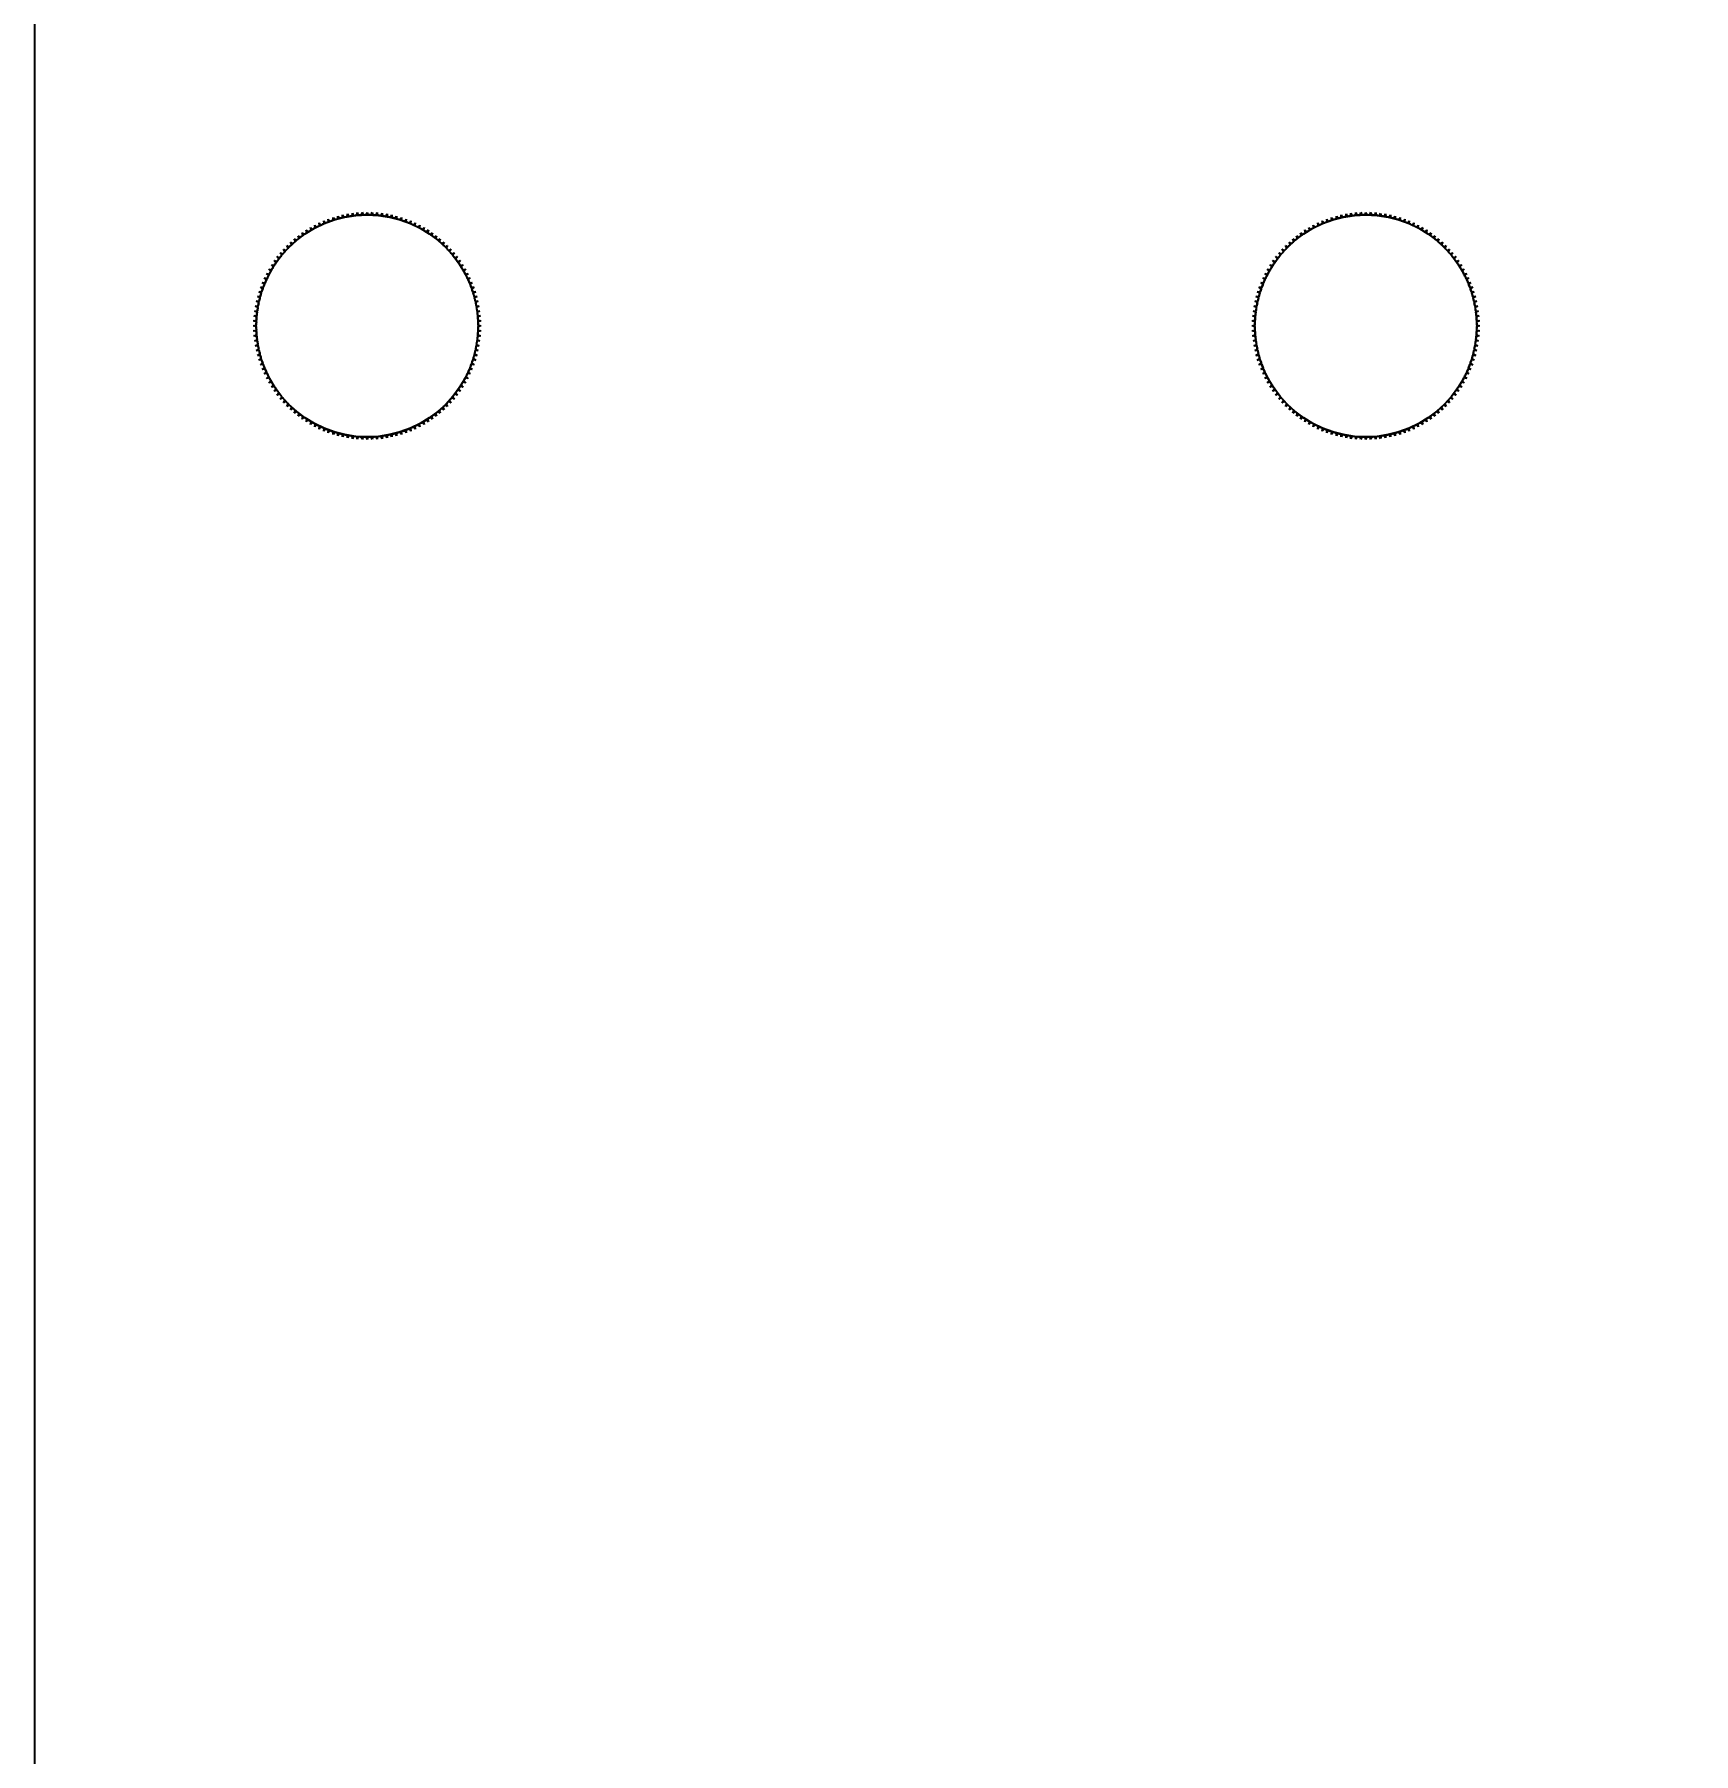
# Model space of a CAD drawing. Header units: millimetres. Extents: x 562 to 17351, y 2396 to 6995.
# Drawn here: x 9250.54 to 9280.45, y 3726.9 to 3757.88 of the extents above; entities that cross this region are included whole.
import ezdxf

# ---------------------------------------------------------------- set-up
doc = ezdxf.new("R2010")
doc.units = ezdxf.units.MM
doc.layers.add('02___PRT_ALL_AXES', color=7, linetype='Continuous')
doc.styles.get("Standard").update_dxf_attribs({"font": 'arial.ttf'})
doc.dimstyles.new('缩小5倍', dxfattribs={"dimtxt": 40, "dimasz": 20, "dimexe": 1, "dimexo": 0.2, "dimgap": 0, "dimtad": 1, "dimtoh": 1, "dimdec": 1, "dimzin": 9, "dimdsep": 46, "dimtxsty": 'Standard', "dimblk": '_FILLED', "dimcen": 0.2, "dimclrd": 256, "dimclre": 256, "dimclrt": 256, "dimadec": 1, "dimazin": 2, "dimtfac": 1, "dimtdec": 1, "dimtofl": 0, "dimtmove": 0, "dimatfit": 3, "dimldrblk": '_FILLED', "dimfxl": 1, "dimtolj": 1, "dimtzin": 0, "dimarcsym": 0})

# ---------------------------------------------------------------- blocks, each defined once
blk = doc.blocks.new('_FILLED')
at = {"color": 0, "linetype": 'ByBlock'}
blk.add_solid([(0, 0), (-1, 0.15), (-1, -0.15)], dxfattribs=at)
blk = doc.blocks.new('*D55')
at = {"lineweight": -2, "transparency": 16777216}
for p, q in [((9862.541, 3750.43), (9862.541, 3600.33)), ((9250.541, 3684.93), (9250.541, 3600.33)), ((9270.541, 3601.33), (9842.541, 3601.33))]:
    blk.add_line(p, q, dxfattribs=at)
at = {"layer": 'Defpoints', "color": 0, "transparency": 16777216}
for p in [(9862.541, 3750.63), (9250.541, 3685.13), (9862.541, 3601.33)]:
    blk.add_point(p, dxfattribs=at)
at = {"lineweight": -2, "transparency": 16777216, "xscale": 20, "yscale": 20, "zscale": 20, "rotation": 180}
blk.add_blockref('_FILLED', (9250.541, 3601.33), dxfattribs=at)
at = {"lineweight": -2, "transparency": 16777216, "xscale": 20, "yscale": 20, "zscale": 20}
blk.add_blockref('_FILLED', (9862.541, 3601.33), dxfattribs=at)
at = {"lineweight": 5, "transparency": 16777216, "insert": (9561.821, 3627.224), "char_height": 40, "attachment_point": 5}
blk.add_mtext('\\A1;612mm [2\'-0 1/8"]', dxfattribs=at)

msp = doc.modelspace()

# ---------------------------------------------------------------- linework, layer by layer
at = {"color": 7, "linetype": 'Continuous'}
for p, q in [((9250.541, 4020.13), (9250.541, 3685.13)), ((9255.683, 3754.437), (9255.674, 3754.488)), ((9255.674, 3754.488), (9255.707, 3754.448)), ((9255.756, 3754.524), (9255.788, 3754.483)), ((9255.763, 3754.473), (9255.756, 3754.524)), ((9255.844, 3754.505), (9255.839, 3754.556)), ((9255.839, 3754.556), (9255.869, 3754.514)), ((9255.926, 3754.533), (9255.924, 3754.585)), ((9255.924, 3754.585), (9255.952, 3754.541)), ((9256.01, 3754.558), (9256.01, 3754.61)), ((9256.01, 3754.61), (9256.036, 3754.565)), ((9256.095, 3754.58), (9256.097, 3754.631)), ((9256.097, 3754.631), (9256.121, 3754.585)), ((9256.18, 3754.597), (9256.185, 3754.649)), ((9256.185, 3754.649), (9256.206, 3754.602)), ((9256.266, 3754.611), (9256.273, 3754.662)), ((9256.273, 3754.662), (9256.293, 3754.615)), ((9256.353, 3754.621), (9256.362, 3754.672)), ((9256.362, 3754.672), (9256.38, 3754.623)), ((9256.44, 3754.627), (9256.451, 3754.678)), ((9256.451, 3754.678), (9256.467, 3754.629)), ((9256.527, 3754.63), (9256.541, 3754.68)), ((9256.541, 3754.68), (9256.554, 3754.63)), ((9256.614, 3754.629), (9256.63, 3754.678)), ((9256.63, 3754.678), (9256.641, 3754.627)), ((9256.701, 3754.623), (9256.719, 3754.672)), ((9256.719, 3754.672), (9256.728, 3754.621)), ((9256.788, 3754.615), (9256.808, 3754.662)), ((9256.808, 3754.662), (9256.815, 3754.611)), ((9256.875, 3754.602), (9256.897, 3754.649)), ((9256.897, 3754.649), (9256.901, 3754.597)), ((9256.96, 3754.585), (9256.984, 3754.631)), ((9256.984, 3754.631), (9256.987, 3754.58)), ((9257.045, 3754.565), (9257.071, 3754.61)), ((9257.071, 3754.61), (9257.071, 3754.558)), ((9257.129, 3754.541), (9257.157, 3754.585)), ((9257.157, 3754.585), (9257.155, 3754.533)), ((9257.212, 3754.514), (9257.242, 3754.556)), ((9257.242, 3754.556), (9257.237, 3754.505)), ((9257.294, 3754.483), (9257.325, 3754.524)), ((9257.325, 3754.524), (9257.318, 3754.473)), ((9257.374, 3754.448), (9257.407, 3754.488)), ((9257.407, 3754.488), (9257.398, 3754.437)), ((9273.674, 3754.488), (9273.707, 3754.448)), ((9273.683, 3754.437), (9273.674, 3754.488)), ((9273.756, 3754.524), (9273.788, 3754.483)), ((9273.763, 3754.473), (9273.756, 3754.524)), ((9273.844, 3754.505), (9273.839, 3754.556)), ((9273.839, 3754.556), (9273.869, 3754.514)), ((9273.926, 3754.533), (9273.924, 3754.585)), ((9273.924, 3754.585), (9273.952, 3754.541)), ((9274.01, 3754.558), (9274.01, 3754.61)), ((9274.01, 3754.61), (9274.036, 3754.565)), ((9274.095, 3754.58), (9274.097, 3754.631)), ((9274.097, 3754.631), (9274.121, 3754.585)), ((9274.18, 3754.597), (9274.185, 3754.649)), ((9274.185, 3754.649), (9274.206, 3754.602)), ((9274.266, 3754.611), (9274.273, 3754.662)), ((9274.273, 3754.662), (9274.293, 3754.615)), ((9274.353, 3754.621), (9274.362, 3754.672)), ((9274.362, 3754.672), (9274.38, 3754.623)), ((9274.44, 3754.627), (9274.451, 3754.678)), ((9274.451, 3754.678), (9274.467, 3754.629)), ((9274.527, 3754.63), (9274.541, 3754.68)), ((9274.541, 3754.68), (9274.554, 3754.63)), ((9274.614, 3754.629), (9274.63, 3754.678)), ((9274.63, 3754.678), (9274.641, 3754.627)), ((9274.701, 3754.623), (9274.719, 3754.672)), ((9274.719, 3754.672), (9274.728, 3754.621)), ((9274.788, 3754.615), (9274.808, 3754.662)), ((9274.808, 3754.662), (9274.815, 3754.611)), ((9274.875, 3754.602), (9274.897, 3754.649)), ((9274.897, 3754.649), (9274.901, 3754.597)), ((9274.96, 3754.585), (9274.984, 3754.631)), ((9274.984, 3754.631), (9274.987, 3754.58)), ((9275.045, 3754.565), (9275.071, 3754.61)), ((9275.071, 3754.61), (9275.071, 3754.558)), ((9275.129, 3754.541), (9275.157, 3754.585)), ((9275.157, 3754.585), (9275.155, 3754.533)), ((9275.212, 3754.514), (9275.242, 3754.556)), ((9275.242, 3754.556), (9275.237, 3754.505)), ((9275.294, 3754.483), (9275.325, 3754.524)), ((9275.325, 3754.524), (9275.318, 3754.473)), ((9275.374, 3754.448), (9275.407, 3754.488)), ((9275.407, 3754.488), (9275.398, 3754.437)), ((9255.245, 3754.153), (9255.223, 3754.2)), ((9255.223, 3754.2), (9255.265, 3754.171)), ((9255.312, 3754.208), (9255.293, 3754.256)), ((9255.293, 3754.256), (9255.334, 3754.225)), ((9255.382, 3754.26), (9255.365, 3754.309)), ((9255.365, 3754.309), (9255.404, 3754.276)), ((9255.455, 3754.309), (9255.439, 3754.359)), ((9255.439, 3754.359), (9255.477, 3754.324)), ((9255.529, 3754.355), (9255.516, 3754.405)), ((9255.516, 3754.405), (9255.552, 3754.369)), ((9255.605, 3754.398), (9255.594, 3754.448)), ((9255.594, 3754.448), (9255.629, 3754.41)), ((9257.452, 3754.41), (9257.487, 3754.448)), ((9257.487, 3754.448), (9257.476, 3754.398)), ((9257.529, 3754.369), (9257.566, 3754.405)), ((9257.566, 3754.405), (9257.552, 3754.355)), ((9257.604, 3754.324), (9257.642, 3754.359)), ((9257.642, 3754.359), (9257.626, 3754.309)), ((9257.677, 3754.276), (9257.716, 3754.309)), ((9257.716, 3754.309), (9257.699, 3754.26)), ((9257.747, 3754.225), (9257.789, 3754.256)), ((9257.789, 3754.256), (9257.769, 3754.208)), ((9257.816, 3754.171), (9257.858, 3754.2)), ((9257.858, 3754.2), (9257.836, 3754.153)), ((9273.245, 3754.153), (9273.223, 3754.2)), ((9273.223, 3754.2), (9273.265, 3754.171)), ((9273.312, 3754.208), (9273.293, 3754.256)), ((9273.293, 3754.256), (9273.334, 3754.225)), ((9273.382, 3754.26), (9273.365, 3754.309)), ((9273.365, 3754.309), (9273.404, 3754.276)), ((9273.455, 3754.309), (9273.439, 3754.359)), ((9273.439, 3754.359), (9273.477, 3754.324)), ((9273.529, 3754.355), (9273.516, 3754.405)), ((9273.516, 3754.405), (9273.552, 3754.369)), ((9273.594, 3754.448), (9273.629, 3754.41)), ((9273.605, 3754.398), (9273.594, 3754.448)), ((9275.452, 3754.41), (9275.487, 3754.448)), ((9275.487, 3754.448), (9275.476, 3754.398)), ((9275.529, 3754.369), (9275.566, 3754.405)), ((9275.566, 3754.405), (9275.552, 3754.355)), ((9275.604, 3754.324), (9275.642, 3754.359)), ((9275.642, 3754.359), (9275.626, 3754.309)), ((9275.677, 3754.276), (9275.716, 3754.309)), ((9275.716, 3754.309), (9275.699, 3754.26)), ((9275.747, 3754.225), (9275.789, 3754.256)), ((9275.789, 3754.256), (9275.769, 3754.208)), ((9275.816, 3754.171), (9275.858, 3754.2)), ((9275.858, 3754.2), (9275.836, 3754.153)), ((9254.946, 3753.837), (9254.914, 3753.878)), ((9254.914, 3753.878), (9254.962, 3753.858)), ((9255, 3753.905), (9254.97, 3753.948)), ((9254.97, 3753.948), (9255.017, 3753.926)), ((9255.057, 3753.971), (9255.029, 3754.015)), ((9255.029, 3754.015), (9255.075, 3753.991)), ((9255.117, 3754.035), (9255.091, 3754.079)), ((9255.091, 3754.079), (9255.136, 3754.054)), ((9255.18, 3754.095), (9255.156, 3754.141)), ((9255.156, 3754.141), (9255.199, 3754.114)), ((9257.882, 3754.114), (9257.926, 3754.141)), ((9257.926, 3754.141), (9257.902, 3754.095)), ((9257.945, 3754.054), (9257.99, 3754.079)), ((9257.99, 3754.079), (9257.964, 3754.035)), ((9258.006, 3753.991), (9258.052, 3754.015)), ((9258.052, 3754.015), (9258.024, 3753.971)), ((9258.064, 3753.926), (9258.111, 3753.948)), ((9258.111, 3753.948), (9258.081, 3753.905)), ((9258.119, 3753.858), (9258.167, 3753.878)), ((9258.167, 3753.878), (9258.135, 3753.837)), ((9272.946, 3753.837), (9272.914, 3753.878)), ((9272.914, 3753.878), (9272.962, 3753.858)), ((9273, 3753.905), (9272.97, 3753.948)), ((9272.97, 3753.948), (9273.017, 3753.926)), ((9273.057, 3753.971), (9273.029, 3754.015)), ((9273.029, 3754.015), (9273.075, 3753.991)), ((9273.117, 3754.035), (9273.091, 3754.079)), ((9273.091, 3754.079), (9273.136, 3754.054)), ((9273.18, 3754.095), (9273.156, 3754.141)), ((9273.156, 3754.141), (9273.199, 3754.114)), ((9275.882, 3754.114), (9275.926, 3754.141)), ((9275.926, 3754.141), (9275.902, 3754.095)), ((9275.945, 3754.054), (9275.99, 3754.079)), ((9275.99, 3754.079), (9275.964, 3754.035)), ((9276.006, 3753.991), (9276.052, 3754.015)), ((9276.052, 3754.015), (9276.024, 3753.971)), ((9276.064, 3753.926), (9276.111, 3753.948)), ((9276.111, 3753.948), (9276.081, 3753.905)), ((9276.119, 3753.858), (9276.167, 3753.878)), ((9276.167, 3753.878), (9276.135, 3753.837)), ((9254.76, 3753.542), (9254.722, 3753.577)), ((9254.722, 3753.577), (9254.773, 3753.565)), ((9254.802, 3753.618), (9254.765, 3753.655)), ((9254.765, 3753.655), (9254.815, 3753.642)), ((9254.847, 3753.693), (9254.812, 3753.731)), ((9254.812, 3753.731), (9254.861, 3753.716)), ((9254.895, 3753.766), (9254.861, 3753.806)), ((9254.861, 3753.806), (9254.91, 3753.788)), ((9258.171, 3753.788), (9258.22, 3753.806)), ((9258.22, 3753.806), (9258.187, 3753.766)), ((9258.22, 3753.716), (9258.27, 3753.731)), ((9258.27, 3753.731), (9258.234, 3753.693)), ((9258.266, 3753.642), (9258.316, 3753.655)), ((9258.316, 3753.655), (9258.279, 3753.618)), ((9258.308, 3753.565), (9258.359, 3753.577)), ((9258.359, 3753.577), (9258.321, 3753.542)), ((9272.76, 3753.542), (9272.722, 3753.577)), ((9272.722, 3753.577), (9272.773, 3753.565)), ((9272.802, 3753.618), (9272.765, 3753.655)), ((9272.765, 3753.655), (9272.815, 3753.642)), ((9272.847, 3753.693), (9272.812, 3753.731)), ((9272.812, 3753.731), (9272.861, 3753.716)), ((9272.895, 3753.766), (9272.861, 3753.806)), ((9272.861, 3753.806), (9272.91, 3753.788)), ((9276.171, 3753.788), (9276.22, 3753.806)), ((9276.22, 3753.806), (9276.187, 3753.766)), ((9276.22, 3753.716), (9276.27, 3753.731)), ((9276.27, 3753.731), (9276.234, 3753.693)), ((9276.266, 3753.642), (9276.316, 3753.655)), ((9276.316, 3753.655), (9276.279, 3753.618)), ((9276.308, 3753.565), (9276.359, 3753.577)), ((9276.359, 3753.577), (9276.321, 3753.542)), ((9254.629, 3753.219), (9254.585, 3753.246)), ((9254.585, 3753.246), (9254.637, 3753.244)), ((9254.657, 3753.301), (9254.614, 3753.331)), ((9254.614, 3753.331), (9254.666, 3753.327)), ((9254.688, 3753.383), (9254.647, 3753.414)), ((9254.647, 3753.414), (9254.698, 3753.408)), ((9254.722, 3753.463), (9254.683, 3753.496)), ((9254.683, 3753.496), (9254.734, 3753.487)), ((9258.347, 3753.487), (9258.398, 3753.496)), ((9258.398, 3753.496), (9258.359, 3753.463)), ((9258.383, 3753.408), (9258.435, 3753.414)), ((9258.435, 3753.414), (9258.393, 3753.383)), ((9258.415, 3753.327), (9258.467, 3753.331)), ((9258.467, 3753.331), (9258.424, 3753.301)), ((9258.444, 3753.244), (9258.496, 3753.246)), ((9258.496, 3753.246), (9258.452, 3753.219)), ((9272.629, 3753.219), (9272.585, 3753.246)), ((9272.585, 3753.246), (9272.637, 3753.244)), ((9272.657, 3753.301), (9272.614, 3753.331)), ((9272.614, 3753.331), (9272.666, 3753.327)), ((9272.688, 3753.383), (9272.647, 3753.414)), ((9272.647, 3753.414), (9272.698, 3753.408)), ((9272.722, 3753.463), (9272.683, 3753.496)), ((9272.683, 3753.496), (9272.734, 3753.487)), ((9276.347, 3753.487), (9276.398, 3753.496)), ((9276.398, 3753.496), (9276.359, 3753.463)), ((9276.383, 3753.408), (9276.435, 3753.414)), ((9276.435, 3753.414), (9276.393, 3753.383)), ((9276.415, 3753.327), (9276.467, 3753.331)), ((9276.467, 3753.331), (9276.424, 3753.301)), ((9276.444, 3753.244), (9276.496, 3753.246)), ((9276.496, 3753.246), (9276.452, 3753.219)), ((9254.522, 3752.986), (9254.573, 3752.99)), ((9254.569, 3752.964), (9254.522, 3752.986)), ((9254.539, 3753.074), (9254.591, 3753.076)), ((9254.585, 3753.05), (9254.539, 3753.074)), ((9254.605, 3753.135), (9254.56, 3753.16)), ((9254.56, 3753.16), (9254.612, 3753.16)), ((9258.469, 3753.16), (9258.521, 3753.16)), ((9258.521, 3753.16), (9258.476, 3753.135)), ((9258.49, 3753.076), (9258.542, 3753.074)), ((9258.542, 3753.074), (9258.496, 3753.05)), ((9258.508, 3752.99), (9258.559, 3752.986)), ((9258.559, 3752.986), (9258.512, 3752.964)), ((9272.522, 3752.986), (9272.573, 3752.99)), ((9272.569, 3752.964), (9272.522, 3752.986)), ((9272.539, 3753.074), (9272.591, 3753.076)), ((9272.585, 3753.05), (9272.539, 3753.074)), ((9272.605, 3753.135), (9272.56, 3753.16)), ((9272.56, 3753.16), (9272.612, 3753.16)), ((9276.469, 3753.16), (9276.521, 3753.16)), ((9276.521, 3753.16), (9276.476, 3753.135)), ((9276.49, 3753.076), (9276.542, 3753.074)), ((9276.542, 3753.074), (9276.496, 3753.05)), ((9276.508, 3752.99), (9276.559, 3752.986)), ((9276.559, 3752.986), (9276.512, 3752.964)), ((9254.491, 3752.63), (9254.541, 3752.643)), ((9254.541, 3752.617), (9254.491, 3752.63)), ((9254.492, 3752.719), (9254.543, 3752.731)), ((9254.542, 3752.704), (9254.492, 3752.719)), ((9254.498, 3752.809), (9254.549, 3752.818)), ((9254.547, 3752.791), (9254.498, 3752.809)), ((9254.508, 3752.897), (9254.559, 3752.904)), ((9254.556, 3752.878), (9254.508, 3752.897)), ((9258.522, 3752.904), (9258.573, 3752.897)), ((9258.573, 3752.897), (9258.525, 3752.878)), ((9258.532, 3752.818), (9258.583, 3752.809)), ((9258.583, 3752.809), (9258.534, 3752.791)), ((9258.538, 3752.731), (9258.589, 3752.719)), ((9258.589, 3752.719), (9258.539, 3752.704)), ((9258.541, 3752.643), (9258.591, 3752.63)), ((9258.591, 3752.63), (9258.541, 3752.617)), ((9272.491, 3752.63), (9272.541, 3752.643)), ((9272.541, 3752.617), (9272.491, 3752.63)), ((9272.492, 3752.719), (9272.543, 3752.731)), ((9272.542, 3752.704), (9272.492, 3752.719)), ((9272.498, 3752.809), (9272.549, 3752.818)), ((9272.547, 3752.791), (9272.498, 3752.809)), ((9272.508, 3752.897), (9272.559, 3752.904)), ((9272.556, 3752.878), (9272.508, 3752.897)), ((9276.522, 3752.904), (9276.573, 3752.897)), ((9276.573, 3752.897), (9276.525, 3752.878)), ((9276.532, 3752.818), (9276.583, 3752.809)), ((9276.583, 3752.809), (9276.534, 3752.791)), ((9276.538, 3752.731), (9276.589, 3752.719)), ((9276.589, 3752.719), (9276.539, 3752.704)), ((9276.541, 3752.643), (9276.591, 3752.63)), ((9276.591, 3752.63), (9276.541, 3752.617)), ((9254.492, 3752.541), (9254.542, 3752.556)), ((9254.543, 3752.529), (9254.492, 3752.541)), ((9254.498, 3752.451), (9254.547, 3752.469)), ((9254.549, 3752.442), (9254.498, 3752.451)), ((9254.508, 3752.362), (9254.556, 3752.382)), ((9254.559, 3752.356), (9254.508, 3752.362)), ((9254.522, 3752.274), (9254.569, 3752.296)), ((9258.512, 3752.296), (9258.559, 3752.274)), ((9258.573, 3752.362), (9258.522, 3752.356)), ((9258.525, 3752.382), (9258.573, 3752.362)), ((9258.583, 3752.451), (9258.532, 3752.442)), ((9258.534, 3752.469), (9258.583, 3752.451)), ((9258.589, 3752.541), (9258.538, 3752.529)), ((9258.539, 3752.556), (9258.589, 3752.541)), ((9272.492, 3752.541), (9272.542, 3752.556)), ((9272.543, 3752.529), (9272.492, 3752.541)), ((9272.498, 3752.451), (9272.547, 3752.469)), ((9272.549, 3752.442), (9272.498, 3752.451)), ((9272.508, 3752.362), (9272.556, 3752.382)), ((9272.559, 3752.356), (9272.508, 3752.362)), ((9272.522, 3752.274), (9272.569, 3752.296)), ((9276.512, 3752.296), (9276.559, 3752.274)), ((9276.573, 3752.362), (9276.522, 3752.356)), ((9276.525, 3752.382), (9276.573, 3752.362)), ((9276.583, 3752.451), (9276.532, 3752.442)), ((9276.534, 3752.469), (9276.583, 3752.451)), ((9276.589, 3752.541), (9276.538, 3752.529)), ((9276.539, 3752.556), (9276.589, 3752.541)), ((9254.573, 3752.269), (9254.522, 3752.274)), ((9254.539, 3752.186), (9254.585, 3752.21)), ((9254.591, 3752.184), (9254.539, 3752.186)), ((9254.56, 3752.099), (9254.605, 3752.125)), ((9254.612, 3752.099), (9254.56, 3752.099)), ((9254.585, 3752.013), (9254.629, 3752.041)), ((9254.637, 3752.016), (9254.585, 3752.013)), ((9258.496, 3752.013), (9258.444, 3752.016)), ((9258.452, 3752.041), (9258.496, 3752.013)), ((9258.521, 3752.099), (9258.469, 3752.099)), ((9258.476, 3752.125), (9258.521, 3752.099)), ((9258.542, 3752.186), (9258.49, 3752.184)), ((9258.496, 3752.21), (9258.542, 3752.186)), ((9258.559, 3752.274), (9258.508, 3752.269)), ((9272.573, 3752.269), (9272.522, 3752.274)), ((9272.539, 3752.186), (9272.585, 3752.21)), ((9272.591, 3752.184), (9272.539, 3752.186)), ((9272.56, 3752.099), (9272.605, 3752.125)), ((9272.612, 3752.099), (9272.56, 3752.099)), ((9272.585, 3752.013), (9272.629, 3752.041)), ((9272.637, 3752.016), (9272.585, 3752.013)), ((9276.496, 3752.013), (9276.444, 3752.016)), ((9276.452, 3752.041), (9276.496, 3752.013)), ((9276.521, 3752.099), (9276.469, 3752.099)), ((9276.476, 3752.125), (9276.521, 3752.099)), ((9276.542, 3752.186), (9276.49, 3752.184)), ((9276.496, 3752.21), (9276.542, 3752.186)), ((9276.559, 3752.274), (9276.508, 3752.269)), ((9254.614, 3751.929), (9254.657, 3751.958)), ((9254.666, 3751.933), (9254.614, 3751.929)), ((9254.647, 3751.845), (9254.688, 3751.877)), ((9254.698, 3751.852), (9254.647, 3751.845)), ((9254.683, 3751.764), (9254.722, 3751.797)), ((9254.734, 3751.773), (9254.683, 3751.764)), ((9254.722, 3751.683), (9254.76, 3751.718)), ((9254.773, 3751.695), (9254.722, 3751.683)), ((9258.359, 3751.683), (9258.308, 3751.695)), ((9258.321, 3751.718), (9258.359, 3751.683)), ((9258.398, 3751.764), (9258.347, 3751.773)), ((9258.359, 3751.797), (9258.398, 3751.764)), ((9258.435, 3751.845), (9258.383, 3751.852)), ((9258.393, 3751.877), (9258.435, 3751.845)), ((9258.467, 3751.929), (9258.415, 3751.933)), ((9258.424, 3751.958), (9258.467, 3751.929)), ((9272.614, 3751.929), (9272.657, 3751.958)), ((9272.666, 3751.933), (9272.614, 3751.929)), ((9272.647, 3751.845), (9272.688, 3751.877)), ((9272.698, 3751.852), (9272.647, 3751.845)), ((9272.683, 3751.764), (9272.722, 3751.797)), ((9272.734, 3751.773), (9272.683, 3751.764)), ((9272.722, 3751.683), (9272.76, 3751.718)), ((9272.773, 3751.695), (9272.722, 3751.683)), ((9276.359, 3751.683), (9276.308, 3751.695)), ((9276.321, 3751.718), (9276.359, 3751.683)), ((9276.398, 3751.764), (9276.347, 3751.773)), ((9276.359, 3751.797), (9276.398, 3751.764)), ((9276.435, 3751.845), (9276.383, 3751.852)), ((9276.393, 3751.877), (9276.435, 3751.845)), ((9276.467, 3751.929), (9276.415, 3751.933)), ((9276.424, 3751.958), (9276.467, 3751.929)), ((9254.765, 3751.605), (9254.802, 3751.642)), ((9254.815, 3751.618), (9254.765, 3751.605)), ((9254.812, 3751.528), (9254.847, 3751.567)), ((9254.861, 3751.544), (9254.812, 3751.528)), ((9254.861, 3751.454), (9254.895, 3751.494)), ((9254.91, 3751.472), (9254.861, 3751.454)), ((9254.914, 3751.382), (9254.946, 3751.423)), ((9254.962, 3751.402), (9254.914, 3751.382)), ((9258.167, 3751.382), (9258.119, 3751.402)), ((9258.135, 3751.423), (9258.167, 3751.382)), ((9258.22, 3751.454), (9258.171, 3751.472)), ((9258.187, 3751.494), (9258.22, 3751.454)), ((9258.27, 3751.528), (9258.22, 3751.544)), ((9258.234, 3751.567), (9258.27, 3751.528)), ((9258.316, 3751.605), (9258.266, 3751.618)), ((9258.279, 3751.642), (9258.316, 3751.605)), ((9272.765, 3751.605), (9272.802, 3751.642)), ((9272.815, 3751.618), (9272.765, 3751.605)), ((9272.812, 3751.528), (9272.847, 3751.567)), ((9272.861, 3751.544), (9272.812, 3751.528)), ((9272.861, 3751.454), (9272.895, 3751.494)), ((9272.91, 3751.472), (9272.861, 3751.454)), ((9272.914, 3751.382), (9272.946, 3751.423)), ((9272.962, 3751.402), (9272.914, 3751.382)), ((9276.167, 3751.382), (9276.119, 3751.402)), ((9276.135, 3751.423), (9276.167, 3751.382)), ((9276.22, 3751.454), (9276.171, 3751.472)), ((9276.187, 3751.494), (9276.22, 3751.454)), ((9276.27, 3751.528), (9276.22, 3751.544)), ((9276.234, 3751.567), (9276.27, 3751.528)), ((9276.316, 3751.605), (9276.266, 3751.618)), ((9276.279, 3751.642), (9276.316, 3751.605)), ((9254.97, 3751.312), (9255, 3751.355)), ((9255.017, 3751.334), (9254.97, 3751.312)), ((9255.029, 3751.245), (9255.057, 3751.289)), ((9255.075, 3751.269), (9255.029, 3751.245)), ((9255.091, 3751.18), (9255.117, 3751.225)), ((9255.136, 3751.206), (9255.091, 3751.18)), ((9255.156, 3751.119), (9255.18, 3751.164)), ((9255.199, 3751.146), (9255.156, 3751.119)), ((9255.223, 3751.06), (9255.245, 3751.106)), ((9255.265, 3751.089), (9255.223, 3751.06)), ((9257.858, 3751.06), (9257.816, 3751.089)), ((9257.836, 3751.106), (9257.858, 3751.06)), ((9257.926, 3751.119), (9257.882, 3751.146)), ((9257.902, 3751.164), (9257.926, 3751.119)), ((9257.99, 3751.18), (9257.945, 3751.206)), ((9257.964, 3751.225), (9257.99, 3751.18)), ((9258.052, 3751.245), (9258.006, 3751.269)), ((9258.024, 3751.289), (9258.052, 3751.245)), ((9258.111, 3751.312), (9258.064, 3751.334)), ((9258.081, 3751.355), (9258.111, 3751.312)), ((9272.97, 3751.312), (9273, 3751.355)), ((9273.017, 3751.334), (9272.97, 3751.312)), ((9273.029, 3751.245), (9273.057, 3751.289)), ((9273.075, 3751.269), (9273.029, 3751.245)), ((9273.091, 3751.18), (9273.117, 3751.225)), ((9273.136, 3751.206), (9273.091, 3751.18)), ((9273.156, 3751.119), (9273.18, 3751.164)), ((9273.199, 3751.146), (9273.156, 3751.119)), ((9273.223, 3751.06), (9273.245, 3751.106)), ((9273.265, 3751.089), (9273.223, 3751.06)), ((9275.858, 3751.06), (9275.816, 3751.089)), ((9275.836, 3751.106), (9275.858, 3751.06)), ((9275.926, 3751.119), (9275.882, 3751.146)), ((9275.902, 3751.164), (9275.926, 3751.119)), ((9275.99, 3751.18), (9275.945, 3751.206)), ((9275.964, 3751.225), (9275.99, 3751.18)), ((9276.052, 3751.245), (9276.006, 3751.269)), ((9276.024, 3751.289), (9276.052, 3751.245)), ((9276.111, 3751.312), (9276.064, 3751.334)), ((9276.081, 3751.355), (9276.111, 3751.312)), ((9255.293, 3751.004), (9255.312, 3751.051)), ((9255.334, 3751.035), (9255.293, 3751.004)), ((9255.365, 3750.951), (9255.382, 3750.999)), ((9255.404, 3750.984), (9255.365, 3750.951)), ((9255.439, 3750.901), (9255.455, 3750.95)), ((9255.477, 3750.936), (9255.439, 3750.901)), ((9255.516, 3750.855), (9255.529, 3750.905)), ((9255.552, 3750.891), (9255.516, 3750.855)), ((9255.594, 3750.812), (9255.605, 3750.862)), ((9255.629, 3750.85), (9255.594, 3750.812)), ((9255.674, 3750.772), (9255.683, 3750.823)), ((9255.707, 3750.812), (9255.674, 3750.772)), ((9255.756, 3750.736), (9255.763, 3750.787)), ((9255.788, 3750.777), (9255.756, 3750.736)), ((9255.839, 3750.704), (9255.844, 3750.755)), ((9255.869, 3750.746), (9255.839, 3750.704)), ((9257.242, 3750.704), (9257.212, 3750.746)), ((9257.237, 3750.755), (9257.242, 3750.704)), ((9257.325, 3750.736), (9257.294, 3750.777)), ((9257.318, 3750.787), (9257.325, 3750.736)), ((9257.407, 3750.772), (9257.374, 3750.812)), ((9257.398, 3750.823), (9257.407, 3750.772)), ((9257.487, 3750.812), (9257.452, 3750.85)), ((9257.476, 3750.862), (9257.487, 3750.812)), ((9257.566, 3750.855), (9257.529, 3750.891)), ((9257.552, 3750.905), (9257.566, 3750.855)), ((9257.642, 3750.901), (9257.604, 3750.936)), ((9257.626, 3750.95), (9257.642, 3750.901)), ((9257.716, 3750.951), (9257.677, 3750.984)), ((9257.699, 3750.999), (9257.716, 3750.951)), ((9257.789, 3751.004), (9257.747, 3751.035)), ((9257.769, 3751.051), (9257.789, 3751.004)), ((9273.293, 3751.004), (9273.312, 3751.051)), ((9273.334, 3751.035), (9273.293, 3751.004)), ((9273.365, 3750.951), (9273.382, 3750.999)), ((9273.404, 3750.984), (9273.365, 3750.951)), ((9273.439, 3750.901), (9273.455, 3750.95)), ((9273.477, 3750.936), (9273.439, 3750.901)), ((9273.516, 3750.855), (9273.529, 3750.905)), ((9273.552, 3750.891), (9273.516, 3750.855)), ((9273.594, 3750.812), (9273.605, 3750.862)), ((9273.629, 3750.85), (9273.594, 3750.812)), ((9273.674, 3750.772), (9273.683, 3750.823)), ((9273.707, 3750.812), (9273.674, 3750.772)), ((9273.756, 3750.736), (9273.763, 3750.787)), ((9273.788, 3750.777), (9273.756, 3750.736)), ((9273.839, 3750.704), (9273.844, 3750.755)), ((9273.869, 3750.746), (9273.839, 3750.704)), ((9275.242, 3750.704), (9275.212, 3750.746)), ((9275.237, 3750.755), (9275.242, 3750.704)), ((9275.325, 3750.736), (9275.294, 3750.777)), ((9275.318, 3750.787), (9275.325, 3750.736)), ((9275.407, 3750.772), (9275.374, 3750.812)), ((9275.398, 3750.823), (9275.407, 3750.772)), ((9275.487, 3750.812), (9275.452, 3750.85)), ((9275.476, 3750.862), (9275.487, 3750.812)), ((9275.566, 3750.855), (9275.529, 3750.891)), ((9275.552, 3750.905), (9275.566, 3750.855)), ((9275.642, 3750.901), (9275.604, 3750.936)), ((9275.626, 3750.95), (9275.642, 3750.901)), ((9275.716, 3750.951), (9275.677, 3750.984)), ((9275.699, 3750.999), (9275.716, 3750.951)), ((9275.789, 3751.004), (9275.747, 3751.035)), ((9275.769, 3751.051), (9275.789, 3751.004)), ((9255.924, 3750.675), (9255.926, 3750.727)), ((9255.952, 3750.718), (9255.924, 3750.675)), ((9256.01, 3750.65), (9256.01, 3750.702)), ((9256.036, 3750.695), (9256.01, 3750.65)), ((9256.097, 3750.629), (9256.095, 3750.68)), ((9256.121, 3750.674), (9256.097, 3750.629)), ((9256.185, 3750.611), (9256.18, 3750.663)), ((9256.206, 3750.658), (9256.185, 3750.611)), ((9256.273, 3750.597), (9256.266, 3750.649)), ((9256.293, 3750.645), (9256.273, 3750.597)), ((9256.362, 3750.588), (9256.353, 3750.639)), ((9256.38, 3750.636), (9256.362, 3750.588)), ((9256.451, 3750.582), (9256.44, 3750.632)), ((9256.467, 3750.631), (9256.451, 3750.582)), ((9256.541, 3750.58), (9256.527, 3750.63)), ((9256.554, 3750.63), (9256.541, 3750.58)), ((9256.63, 3750.582), (9256.614, 3750.631)), ((9256.641, 3750.632), (9256.63, 3750.582)), ((9256.719, 3750.588), (9256.701, 3750.636)), ((9256.728, 3750.639), (9256.719, 3750.588)), ((9256.808, 3750.597), (9256.788, 3750.645)), ((9256.815, 3750.649), (9256.808, 3750.597)), ((9256.897, 3750.611), (9256.875, 3750.658)), ((9256.901, 3750.663), (9256.897, 3750.611)), ((9256.984, 3750.629), (9256.96, 3750.674)), ((9256.987, 3750.68), (9256.984, 3750.629)), ((9257.071, 3750.65), (9257.045, 3750.695)), ((9257.071, 3750.702), (9257.071, 3750.65)), ((9257.157, 3750.675), (9257.129, 3750.718)), ((9257.155, 3750.727), (9257.157, 3750.675)), ((9273.924, 3750.675), (9273.926, 3750.727)), ((9273.952, 3750.718), (9273.924, 3750.675)), ((9274.01, 3750.65), (9274.01, 3750.702)), ((9274.036, 3750.695), (9274.01, 3750.65)), ((9274.097, 3750.629), (9274.095, 3750.68)), ((9274.121, 3750.674), (9274.097, 3750.629)), ((9274.185, 3750.611), (9274.18, 3750.663)), ((9274.206, 3750.658), (9274.185, 3750.611)), ((9274.273, 3750.597), (9274.266, 3750.649)), ((9274.293, 3750.645), (9274.273, 3750.597)), ((9274.362, 3750.588), (9274.353, 3750.639)), ((9274.38, 3750.636), (9274.362, 3750.588)), ((9274.451, 3750.582), (9274.44, 3750.632)), ((9274.467, 3750.631), (9274.451, 3750.582)), ((9274.541, 3750.58), (9274.527, 3750.63)), ((9274.554, 3750.63), (9274.541, 3750.58)), ((9274.63, 3750.582), (9274.614, 3750.631)), ((9274.641, 3750.632), (9274.63, 3750.582)), ((9274.719, 3750.588), (9274.701, 3750.636)), ((9274.728, 3750.639), (9274.719, 3750.588)), ((9274.808, 3750.597), (9274.788, 3750.645)), ((9274.815, 3750.649), (9274.808, 3750.597)), ((9274.897, 3750.611), (9274.875, 3750.658)), ((9274.901, 3750.663), (9274.897, 3750.611)), ((9274.984, 3750.629), (9274.96, 3750.674)), ((9274.987, 3750.68), (9274.984, 3750.629)), ((9275.071, 3750.65), (9275.045, 3750.695)), ((9275.071, 3750.702), (9275.071, 3750.65)), ((9275.157, 3750.675), (9275.129, 3750.718)), ((9275.155, 3750.727), (9275.157, 3750.675))]:
    msp.add_line(p, q, dxfattribs=at)
for centre, start, end in [((9256.541, 3752.63), 112.8842, 114.6158), ((9256.541, 3752.63), 110.3842, 112.1158), ((9256.541, 3752.63), 107.8842, 109.6158), ((9256.541, 3752.63), 105.3842, 107.1158), ((9256.541, 3752.63), 102.8842, 104.6158), ((9256.541, 3752.63), 100.3842, 102.1158), ((9256.541, 3752.63), 97.8842, 99.6158), ((9256.541, 3752.63), 95.3842, 97.1158), ((9256.541, 3752.63), 92.8842, 94.6158), ((9256.541, 3752.63), 90.3842, 92.1158), ((9256.541, 3752.63), 87.8842, 89.6158), ((9256.541, 3752.63), 85.3842, 87.1158), ((9256.541, 3752.63), 82.8842, 84.6158), ((9256.541, 3752.63), 80.3842, 82.1158), ((9256.541, 3752.63), 77.8842, 79.6158), ((9256.541, 3752.63), 75.3842, 77.1158), ((9256.541, 3752.63), 72.8842, 74.6158), ((9256.541, 3752.63), 70.3842, 72.1158), ((9256.541, 3752.63), 67.8842, 69.6158), ((9256.541, 3752.63), 65.3842, 67.1158), ((9274.541, 3752.63), 112.8842, 114.6158), ((9274.541, 3752.63), 110.3842, 112.1158), ((9274.541, 3752.63), 107.8842, 109.6158), ((9274.541, 3752.63), 105.3842, 107.1158), ((9274.541, 3752.63), 102.8842, 104.6158), ((9274.541, 3752.63), 100.3842, 102.1158), ((9274.541, 3752.63), 97.8842, 99.6158), ((9274.541, 3752.63), 95.3842, 97.1158), ((9274.541, 3752.63), 92.8842, 94.6158), ((9274.541, 3752.63), 90.3842, 92.1158), ((9274.541, 3752.63), 87.8842, 89.6158), ((9274.541, 3752.63), 85.3842, 87.1158), ((9274.541, 3752.63), 82.8842, 84.6158), ((9274.541, 3752.63), 80.3842, 82.1158), ((9274.541, 3752.63), 77.8842, 79.6158), ((9274.541, 3752.63), 75.3842, 77.1158), ((9274.541, 3752.63), 72.8842, 74.6158), ((9274.541, 3752.63), 70.3842, 72.1158), ((9274.541, 3752.63), 67.8842, 69.6158), ((9274.541, 3752.63), 65.3842, 67.1158), ((9256.541, 3752.63), 130.3842, 132.1158), ((9256.541, 3752.63), 127.8842, 129.6158), ((9256.541, 3752.63), 125.3842, 127.1158), ((9256.541, 3752.63), 122.8842, 124.6158), ((9256.541, 3752.63), 120.3842, 122.1158), ((9256.541, 3752.63), 117.8842, 119.6158), ((9256.541, 3752.63), 115.3842, 117.1158), ((9256.541, 3752.63), 62.8842, 64.6158), ((9256.541, 3752.63), 60.3842, 62.1158), ((9256.541, 3752.63), 57.8842, 59.6158), ((9256.541, 3752.63), 55.3842, 57.1158), ((9256.541, 3752.63), 52.8842, 54.6158), ((9256.541, 3752.63), 50.3842, 52.1158), ((9256.541, 3752.63), 47.8842, 49.6158), ((9274.541, 3752.63), 130.3842, 132.1158), ((9274.541, 3752.63), 127.8842, 129.6158), ((9274.541, 3752.63), 125.3842, 127.1158), ((9274.541, 3752.63), 122.8842, 124.6158), ((9274.541, 3752.63), 120.3842, 122.1158), ((9274.541, 3752.63), 117.8842, 119.6158), ((9274.541, 3752.63), 115.3842, 117.1158), ((9274.541, 3752.63), 62.8842, 64.6158), ((9274.541, 3752.63), 60.3842, 62.1158), ((9274.541, 3752.63), 57.8842, 59.6158), ((9274.541, 3752.63), 55.3842, 57.1158), ((9274.541, 3752.63), 52.8842, 54.6158), ((9274.541, 3752.63), 50.3842, 52.1158), ((9274.541, 3752.63), 47.8842, 49.6158), ((9256.541, 3752.63), 140.3842, 142.1158), ((9256.541, 3752.63), 137.8842, 139.6158), ((9256.541, 3752.63), 135.3842, 137.1158), ((9256.541, 3752.63), 132.8842, 134.6158), ((9256.541, 3752.63), 45.3842, 47.1158), ((9256.541, 3752.63), 42.8842, 44.6158), ((9256.541, 3752.63), 40.3842, 42.1158), ((9256.541, 3752.63), 37.8842, 39.6158), ((9274.541, 3752.63), 140.3842, 142.1158), ((9274.541, 3752.63), 137.8842, 139.6158), ((9274.541, 3752.63), 135.3842, 137.1158), ((9274.541, 3752.63), 132.8842, 134.6158), ((9274.541, 3752.63), 45.3842, 47.1158), ((9274.541, 3752.63), 42.8842, 44.6158), ((9274.541, 3752.63), 40.3842, 42.1158), ((9274.541, 3752.63), 37.8842, 39.6158), ((9256.541, 3752.63), 152.8842, 154.6158), ((9256.541, 3752.63), 150.3842, 152.1158), ((9256.541, 3752.63), 147.8842, 149.6158), ((9256.541, 3752.63), 145.3842, 147.1158), ((9256.541, 3752.63), 142.8842, 144.6158), ((9256.541, 3752.63), 35.3842, 37.1158), ((9256.541, 3752.63), 32.8842, 34.6158), ((9256.541, 3752.63), 30.3842, 32.1158), ((9256.541, 3752.63), 27.8842, 29.6158), ((9256.541, 3752.63), 25.3842, 27.1158), ((9274.541, 3752.63), 152.8842, 154.6158), ((9274.541, 3752.63), 150.3842, 152.1158), ((9274.541, 3752.63), 147.8842, 149.6158), ((9274.541, 3752.63), 145.3842, 147.1158), ((9274.541, 3752.63), 142.8842, 144.6158), ((9274.541, 3752.63), 35.3842, 37.1158), ((9274.541, 3752.63), 32.8842, 34.6158), ((9274.541, 3752.63), 30.3842, 32.1158), ((9274.541, 3752.63), 27.8842, 29.6158), ((9274.541, 3752.63), 25.3842, 27.1158), ((9256.541, 3752.63), 160.3842, 162.1158), ((9256.541, 3752.63), 157.8842, 159.6158), ((9256.541, 3752.63), 155.3842, 157.1158), ((9256.541, 3752.63), 22.8842, 24.6158), ((9256.541, 3752.63), 20.3842, 22.1158), ((9256.541, 3752.63), 17.8842, 19.6158), ((9274.541, 3752.63), 160.3842, 162.1158), ((9274.541, 3752.63), 157.8842, 159.6158), ((9274.541, 3752.63), 155.3842, 157.1158), ((9274.541, 3752.63), 22.8842, 24.6158), ((9274.541, 3752.63), 20.3842, 22.1158), ((9274.541, 3752.63), 17.8842, 19.6158), ((9256.541, 3752.63), 170.3842, 172.1158), ((9256.541, 3752.63), 167.8842, 169.6158), ((9256.541, 3752.63), 165.3842, 167.1158), ((9256.541, 3752.63), 162.8842, 164.6158), ((9256.541, 3752.63), 15.3842, 17.1158), ((9256.541, 3752.63), 12.8842, 14.6158), ((9256.541, 3752.63), 10.3842, 12.1158), ((9256.541, 3752.63), 7.8842, 9.6158), ((9274.541, 3752.63), 170.3842, 172.1158), ((9274.541, 3752.63), 167.8842, 169.6158), ((9274.541, 3752.63), 165.3842, 167.1158), ((9274.541, 3752.63), 162.8842, 164.6158), ((9274.541, 3752.63), 15.3842, 17.1158), ((9274.541, 3752.63), 12.8842, 14.6158), ((9274.541, 3752.63), 10.3842, 12.1158), ((9274.541, 3752.63), 7.8842, 9.6158), ((9256.541, 3752.63), 177.8842, 179.6158), ((9256.541, 3752.63), 180.3842, 182.1158), ((9256.541, 3752.63), 175.3842, 177.1158), ((9256.541, 3752.63), 172.8842, 174.6158), ((9256.541, 3752.63), 5.3842, 7.1158), ((9256.541, 3752.63), 2.8842, 4.6158), ((9256.541, 3752.63), 0.3842, 2.1158), ((9256.541, 3752.63), 357.8842, 359.6158), ((9274.541, 3752.63), 177.8842, 179.6158), ((9274.541, 3752.63), 180.3842, 182.1158), ((9274.541, 3752.63), 175.3842, 177.1158), ((9274.541, 3752.63), 172.8842, 174.6158), ((9274.541, 3752.63), 5.3842, 7.1158), ((9274.541, 3752.63), 2.8842, 4.6158), ((9274.541, 3752.63), 0.3842, 2.1158), ((9274.541, 3752.63), 357.8842, 359.6158), ((9256.541, 3752.63), 182.8842, 184.6158), ((9256.541, 3752.63), 185.3842, 187.1158), ((9256.541, 3752.63), 187.8842, 189.6158), ((9256.541, 3752.63), 350.3842, 352.1158), ((9256.541, 3752.63), 352.8842, 354.6158), ((9256.541, 3752.63), 355.3842, 357.1158), ((9274.541, 3752.63), 182.8842, 184.6158), ((9274.541, 3752.63), 185.3842, 187.1158), ((9274.541, 3752.63), 187.8842, 189.6158), ((9274.541, 3752.63), 350.3842, 352.1158), ((9274.541, 3752.63), 352.8842, 354.6158), ((9274.541, 3752.63), 355.3842, 357.1158), ((9256.541, 3752.63), 190.3842, 192.1158), ((9256.541, 3752.63), 192.8842, 194.6158), ((9256.541, 3752.63), 195.3842, 197.1158), ((9256.541, 3752.63), 197.8842, 199.6158), ((9256.541, 3752.63), 340.3842, 342.1158), ((9256.541, 3752.63), 342.8842, 344.6158), ((9256.541, 3752.63), 345.3842, 347.1158), ((9256.541, 3752.63), 347.8842, 349.6158), ((9274.541, 3752.63), 190.3842, 192.1158), ((9274.541, 3752.63), 192.8842, 194.6158), ((9274.541, 3752.63), 195.3842, 197.1158), ((9274.541, 3752.63), 197.8842, 199.6158), ((9274.541, 3752.63), 340.3842, 342.1158), ((9274.541, 3752.63), 342.8842, 344.6158), ((9274.541, 3752.63), 345.3842, 347.1158), ((9274.541, 3752.63), 347.8842, 349.6158), ((9256.541, 3752.63), 200.3842, 202.1158), ((9256.541, 3752.63), 202.8842, 204.6158), ((9256.541, 3752.63), 205.3842, 207.1158), ((9256.541, 3752.63), 207.8842, 209.6158), ((9256.541, 3752.63), 330.3842, 332.1158), ((9256.541, 3752.63), 332.8842, 334.6158), ((9256.541, 3752.63), 335.3842, 337.1158), ((9256.541, 3752.63), 337.8842, 339.6158), ((9274.541, 3752.63), 200.3842, 202.1158), ((9274.541, 3752.63), 202.8842, 204.6158), ((9274.541, 3752.63), 205.3842, 207.1158), ((9274.541, 3752.63), 207.8842, 209.6158), ((9274.541, 3752.63), 330.3842, 332.1158), ((9274.541, 3752.63), 332.8842, 334.6158), ((9274.541, 3752.63), 335.3842, 337.1158), ((9274.541, 3752.63), 337.8842, 339.6158), ((9256.541, 3752.63), 210.3842, 212.1158), ((9256.541, 3752.63), 212.8842, 214.6158), ((9256.541, 3752.63), 215.3842, 217.1158), ((9256.541, 3752.63), 217.8842, 219.6158), ((9256.541, 3752.63), 320.3842, 322.1158), ((9256.541, 3752.63), 322.8842, 324.6158), ((9256.541, 3752.63), 325.3842, 327.1158), ((9256.541, 3752.63), 327.8842, 329.6158), ((9274.541, 3752.63), 210.3842, 212.1158), ((9274.541, 3752.63), 212.8842, 214.6158), ((9274.541, 3752.63), 215.3842, 217.1158), ((9274.541, 3752.63), 217.8842, 219.6158), ((9274.541, 3752.63), 320.3842, 322.1158), ((9274.541, 3752.63), 322.8842, 324.6158), ((9274.541, 3752.63), 325.3842, 327.1158), ((9274.541, 3752.63), 327.8842, 329.6158), ((9256.541, 3752.63), 220.3842, 222.1158), ((9256.541, 3752.63), 222.8842, 224.6158), ((9256.541, 3752.63), 225.3842, 227.1158), ((9256.541, 3752.63), 227.8842, 229.6158), ((9256.541, 3752.63), 230.3842, 232.1158), ((9256.541, 3752.63), 307.8842, 309.6158), ((9256.541, 3752.63), 310.3842, 312.1158), ((9256.541, 3752.63), 312.8842, 314.6158), ((9256.541, 3752.63), 315.3842, 317.1158), ((9256.541, 3752.63), 317.8842, 319.6158), ((9274.541, 3752.63), 220.3842, 222.1158), ((9274.541, 3752.63), 222.8842, 224.6158), ((9274.541, 3752.63), 225.3842, 227.1158), ((9274.541, 3752.63), 227.8842, 229.6158), ((9274.541, 3752.63), 230.3842, 232.1158), ((9274.541, 3752.63), 307.8842, 309.6158), ((9274.541, 3752.63), 310.3842, 312.1158), ((9274.541, 3752.63), 312.8842, 314.6158), ((9274.541, 3752.63), 315.3842, 317.1158), ((9274.541, 3752.63), 317.8842, 319.6158), ((9256.541, 3752.63), 232.8842, 234.6158), ((9256.541, 3752.63), 235.3842, 237.1158), ((9256.541, 3752.63), 237.8842, 239.6158), ((9256.541, 3752.63), 240.3842, 242.1158), ((9256.541, 3752.63), 242.8842, 244.6158), ((9256.541, 3752.63), 245.3842, 247.1158), ((9256.541, 3752.63), 247.8842, 249.6158), ((9256.541, 3752.63), 250.3842, 252.1158), ((9256.541, 3752.63), 287.8842, 289.6158), ((9256.541, 3752.63), 290.3842, 292.1158), ((9256.541, 3752.63), 292.8842, 294.6158), ((9256.541, 3752.63), 295.3842, 297.1158), ((9256.541, 3752.63), 297.8842, 299.6158), ((9256.541, 3752.63), 300.3842, 302.1158), ((9256.541, 3752.63), 302.8842, 304.6158), ((9256.541, 3752.63), 305.3842, 307.1158), ((9274.541, 3752.63), 232.8842, 234.6158), ((9274.541, 3752.63), 235.3842, 237.1158), ((9274.541, 3752.63), 237.8842, 239.6158), ((9274.541, 3752.63), 240.3842, 242.1158), ((9274.541, 3752.63), 242.8842, 244.6158), ((9274.541, 3752.63), 245.3842, 247.1158), ((9274.541, 3752.63), 247.8842, 249.6158), ((9274.541, 3752.63), 250.3842, 252.1158), ((9274.541, 3752.63), 287.8842, 289.6158), ((9274.541, 3752.63), 290.3842, 292.1158), ((9274.541, 3752.63), 292.8842, 294.6158), ((9274.541, 3752.63), 295.3842, 297.1158), ((9274.541, 3752.63), 297.8842, 299.6158), ((9274.541, 3752.63), 300.3842, 302.1158), ((9274.541, 3752.63), 302.8842, 304.6158), ((9274.541, 3752.63), 305.3842, 307.1158), ((9256.541, 3752.63), 252.8842, 254.6158), ((9256.541, 3752.63), 255.3842, 257.1158), ((9256.541, 3752.63), 257.8842, 259.6158), ((9256.541, 3752.63), 260.3842, 262.1158), ((9256.541, 3752.63), 262.8842, 264.6158), ((9256.541, 3752.63), 265.3842, 267.1158), ((9256.541, 3752.63), 267.8842, 269.6158), ((9256.541, 3752.63), 270.3842, 272.1158), ((9256.541, 3752.63), 272.8842, 274.6158), ((9256.541, 3752.63), 275.3842, 277.1158), ((9256.541, 3752.63), 277.8842, 279.6158), ((9256.541, 3752.63), 280.3842, 282.1158), ((9256.541, 3752.63), 282.8842, 284.6158), ((9256.541, 3752.63), 285.3842, 287.1158), ((9274.541, 3752.63), 252.8842, 254.6158), ((9274.541, 3752.63), 255.3842, 257.1158), ((9274.541, 3752.63), 257.8842, 259.6158), ((9274.541, 3752.63), 260.3842, 262.1158), ((9274.541, 3752.63), 262.8842, 264.6158), ((9274.541, 3752.63), 265.3842, 267.1158), ((9274.541, 3752.63), 267.8842, 269.6158), ((9274.541, 3752.63), 270.3842, 272.1158), ((9274.541, 3752.63), 272.8842, 274.6158), ((9274.541, 3752.63), 275.3842, 277.1158), ((9274.541, 3752.63), 277.8842, 279.6158), ((9274.541, 3752.63), 280.3842, 282.1158), ((9274.541, 3752.63), 282.8842, 284.6158), ((9274.541, 3752.63), 285.3842, 287.1158)]:
    msp.add_arc(centre, 2, start, end, dxfattribs=at)
at = {"layer": '02___PRT_ALL_AXES', "color": 7, "linetype": 'Continuous'}
for centre in [(9256.541, 3752.63), (9274.541, 3752.63)]:
    msp.add_circle(centre, 2, dxfattribs=at)

# ---------------------------------------------------------------- dimensions: what is measured, and where the dimension line sits
at = {"color": 1, "lineweight": 5}
dim = msp.add_linear_dim(base=(9862.541, 3601.33), p1=(9250.541, 3685.13), p2=(9862.541, 3750.63), dimstyle='缩小5倍', override={"dimpost": 'mm'}, dxfattribs=at)
dim.commit()
dim.dimension.update_dxf_attribs({"geometry": '*D55', "text_midpoint": (9561.821, 3601.33), "dimtype": 160})

doc.saveas('drawing.dxf')
